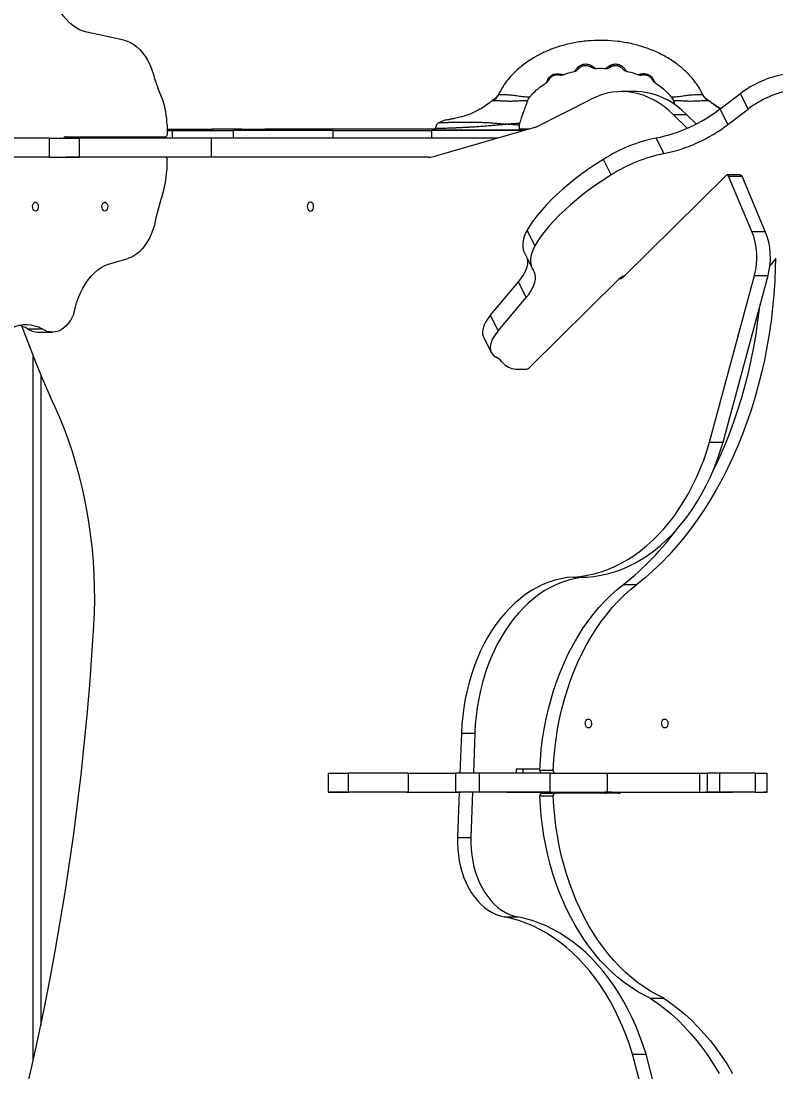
# Model space of a CAD drawing. Header units: millimetres. Extents: x -5718 to 5731, y -4937 to 4872.
# Drawn here: x 811 to 1405, y 1249 to 2077 of the extents above; entities that cross this region are included whole.
import ezdxf

# ---------------------------------------------------------------- set-up
doc = ezdxf.new("R2010")
doc.units = ezdxf.units.MM
doc.layers.add('DIKOM_ОБЪЕКТ', color=7, linetype='Continuous')
doc.layers.add('DIKOM_РАЗМЕР_ЗОНА', color=7, linetype='Continuous')
doc.styles.add('style1', font='arial.ttf', dxfattribs={"width": 0.8})
doc.dimstyles.new('1-50', dxfattribs={"dimtxt": 300, "dimasz": 200, "dimexe": 100, "dimexo": 0, "dimgap": 100, "dimtad": 0, "dimdec": 0, "dimtxsty": 'style1', "dimcen": 0, "dimclrd": 7, "dimclre": 7, "dimadec": 1, "dimazin": 2, "dimtfac": 1, "dimtdec": 0, "dimtmove": 1, "dimatfit": 3, "dimfxl": 0, "dimlwd": 25, "dimlwe": 18, "dimarcsym": 0})

# ---------------------------------------------------------------- blocks, each defined once
blk = doc.blocks.new('*D14')
at = {"layer": 'Defpoints', "color": 0, "transparency": 16777216}
for p in [(5730.74, 1374.65), (-4872.51, -1263.18), (-4872.51, -4740)]:
    blk.add_point(p, dxfattribs=at)
at = {"layer": 'DIKOM_РАЗМЕР_ЗОНА', "color": 7, "lineweight": 18, "transparency": 16777216}
for p, q in [((5730.74, 1374.65), (5730.74, -4840)), ((-4872.51, -1263.18), (-4872.51, -4840))]:
    blk.add_line(p, q, dxfattribs=at)
at = {"layer": 'DIKOM_РАЗМЕР_ЗОНА', "color": 7, "lineweight": 25, "transparency": 16777216}
for p, q in [((-4672.51, -4740), (259.57, -4740)), ((5530.74, -4740), (1339.35, -4740))]:
    blk.add_line(p, q, dxfattribs=at)
at = {"layer": 'DIKOM_РАЗМЕР_ЗОНА', "color": 7, "transparency": 16777216}
for points in [[(-4672.51, -4706.67), (-4672.51, -4773.33), (-4872.51, -4740)], [(5530.74, -4706.67), (5530.74, -4773.33), (5730.74, -4740)]]:
    blk.add_solid(points, dxfattribs=at)
at = {"layer": 'DIKOM_РАЗМЕР_ЗОНА', "color": 0, "transparency": 16777216, "insert": (799.46, -4740), "char_height": 300, "attachment_point": 5, "style": 'style1'}
blk.add_mtext('10600', dxfattribs=at)

msp = doc.modelspace()

# ---------------------------------------------------------------- linework, layer by layer
at = {"layer": 'DIKOM_ОБЪЕКТ', "color": 7, "linetype": 'Continuous', "lineweight": 15}
for p, q in [((891.79, 2061.79), (862.49, 2068.04)), ((1262.98, 2039.57), (1262.99, 2039.57)), ((1237.75, 2034.55), (1237.69, 2034.57)), ((922.19, 2015.23), (918.81, 2023.4)), ((1224.66, 2028.3), (1224.68, 2028.38)), ((1294.49, 2021.24), (1283.9, 2021.24)), ((1182.06, 2014.05), (1182.38, 2014.35)), ((1209.88, 2014.05), (1209.91, 2014.05)), ((1216.35, 1993.25), (1259.98, 2015.36)), ((1324.71, 2014.03), (1325.91, 2010.7)), ((1324.72, 2014.05), (1324.73, 2014.05)), ((1352.24, 2014.36), (1352.57, 2014.05)), ((1361.49, 2007.56), (1377.4, 2019.69)), ((1383.49, 2007.41), (1377.4, 2019.69)), ((1171.2, 2006.81), (1170.51, 2006.43)), ((1367.58, 1995.27), (1361.49, 2007.56)), ((1367.58, 1995.27), (1383.49, 2007.41)), ((1144.58, 1998.61), (1140.41, 1996.87)), ((1158.51, 2001.66), (1157.78, 2001.43)), ((1203.6, 1996.4), (1203.59, 1996.4)), ((1335.43, 1992.36), (1324.49, 2003.17)), ((1324.49, 2003.17), (1335.09, 2003.17)), ((1342.59, 1995.75), (1335.09, 2003.17)), ((925.76, 1994.74), (925.78, 1987.59)), ((925.77, 1991.58), (961.38, 1991.58)), ((925.77, 1990.58), (929.78, 1990.58)), ((929.78, 1990.58), (977.86, 1990.58)), ((929.78, 1990.58), (929.78, 1984.58)), ((961.38, 1991.58), (961.38, 1990.58)), ((984.63, 1991.58), (961.38, 1991.58)), ((1056.26, 1990.58), (977.86, 1990.58)), ((977.86, 1990.58), (977.86, 1984.58)), ((984.63, 1991.58), (984.63, 1990.58)), ((984.63, 1991.58), (1002.81, 1991.58)), ((1002.81, 1991.58), (1002.81, 1990.58)), ((1137.31, 1991.58), (1002.81, 1991.58)), ((1056.26, 1990.58), (1134.02, 1990.58)), ((1056.26, 1990.58), (1056.26, 1984.58)), ((1207.11, 1990.58), (1134.02, 1990.58)), ((1134.02, 1990.58), (1134.02, 1984.58)), ((1216.35, 1993.25), (1137.16, 1970.4)), ((1137.31, 1992.25), (1137.31, 1991.08)), ((1137.31, 1991.08), (1203.31, 1991.08)), ((1192.39, 1995.58), (1192.26, 1995.58)), ((1203.31, 1991.08), (1203.31, 1994.72)), ((1210.58, 1991.58), (1203.31, 1991.58)), ((832.99, 1984.58), (789.44, 1984.58)), ((832.99, 1984.58), (832.99, 1969.58)), ((832.99, 1984.58), (856.53, 1984.58)), ((846.23, 1985.58), (924.5, 1985.58)), ((856.53, 1984.58), (856.53, 1969.58)), ((960.66, 1984.58), (856.53, 1984.58)), ((859.38, 1985.58), (859.38, 1984.58)), ((885.31, 1985.58), (885.31, 1984.58)), ((960.66, 1984.58), (960.66, 1969.58)), ((1186.32, 1984.58), (960.66, 1984.58)), ((1317.19, 1972.35), (1311.1, 1984.64)), ((832.99, 1969.58), (789.44, 1969.58)), ((832.99, 1969.58), (856.53, 1969.58)), ((1131.49, 1969.59), (846.05, 1969.59)), ((960.66, 1969.58), (856.53, 1969.58)), ((1275.6, 1955.51), (1269.51, 1967.8)), ((1284.99, 1874.84), (1366.16, 1955.12)), ((1377.56, 1955.48), (1366.97, 1955.48)), ((1386.48, 1911.07), (1368.19, 1954.51)), ((1368.19, 1954.51), (1378.78, 1954.51)), ((1397.07, 1911.07), (1378.78, 1954.51)), ((1215.43, 1899.66), (1209.34, 1911.94)), ((1386.48, 1911.07), (1397.07, 1911.07)), ((879.6, 1885.22), (894.8, 1889.65)), ((1207.27, 1894.25), (1213.36, 1881.97)), ((1281.56, 1873.37), (1210.95, 1803.53)), ((1353.19, 1744.87), (1388.61, 1876.4)), ((1363.79, 1744.87), (1399.2, 1876.4)), ((1388.61, 1876.4), (1399.2, 1876.4)), ((1180.54, 1845), (1202.57, 1871.15)), ((1208.66, 1858.86), (1202.57, 1871.15)), ((1186.63, 1832.72), (1208.66, 1858.86)), ((1186.63, 1832.72), (1180.54, 1845)), ((815.79, 1834.36), (827.28, 1834.36)), ((823.98, 1831.61), (835.48, 1831.61)), ((1175.06, 1827.87), (1181.15, 1815.58)), ((820.31, 1257.19), (820.31, 1812.52)), ((1192.09, 1805.59), (1189.37, 1808.6)), ((826.31, 1797.76), (826.31, 1285)), ((1203.35, 1802.41), (1208.37, 1802.38)), ((1353.19, 1744.87), (1363.79, 1744.87)), ((1245.75, 1638.62), (1256.35, 1638.62)), ((1285.35, 1632.79), (1295.94, 1632.79)), ((1157.66, 1515.54), (1156.49, 1484.17)), ((1157.66, 1515.54), (1168.25, 1515.54)), ((1168.25, 1515.54), (1167.08, 1484.17)), ((1052.58, 1484.17), (1052.58, 1469.17)), ((1068.47, 1484.17), (1068.47, 1469.17)), ((1115.84, 1484.17), (1068.47, 1484.17)), ((1115.84, 1484.17), (1115.84, 1469.17)), ((1153.12, 1484.17), (1153.12, 1469.17)), ((1171.73, 1484.17), (1153.12, 1484.17)), ((1171.73, 1484.17), (1171.73, 1469.17)), ((1200.87, 1487.16), (1200.87, 1484.17)), ((1219.45, 1487.16), (1206.13, 1487.16)), ((1206.13, 1487.16), (1206.13, 1484.17)), ((1219.41, 1486.28), (1230.01, 1486.28)), ((1227.24, 1484.17), (1227.24, 1469.17)), ((1272.59, 1484.17), (1272.59, 1469.17)), ((1345.23, 1484.16), (1345.23, 1469.16)), ((1351.62, 1469.16), (1351.62, 1484.16)), ((1361.1, 1484.16), (1361.1, 1469.16)), ((1388.97, 1484.16), (1361.1, 1484.16)), ((1388.97, 1484.16), (1388.97, 1469.16)), ((1398.5, 1469.16), (1398.5, 1484.16)), ((1053.82, 1469.17), (1053.82, 1469.17)), ((1054.26, 1469.17), (1065.11, 1469.17)), ((1064.42, 1469.17), (1057.16, 1469.17)), ((1057.16, 1469.17), (1057.16, 1469.17)), ((1061.33, 1469.17), (1069.34, 1469.17)), ((1064.42, 1469.17), (1064.42, 1469.17)), ((1115.84, 1469.17), (1068.47, 1469.17)), ((1171.73, 1469.17), (1153.12, 1469.17)), ((1155.94, 1469.16), (1154.61, 1433.37)), ((1166.53, 1469.16), (1165.2, 1433.37)), ((1220.83, 1468.16), (1231.42, 1468.16)), ((1281.43, 1468.16), (1231.42, 1468.16)), ((1250.84, 1469.16), (1270.72, 1469.16)), ((1273.19, 1469.16), (1270.72, 1469.16)), ((1276.48, 1469.16), (1273.65, 1469.16)), ((1284.96, 1469.16), (1371.17, 1469.16)), ((1388.97, 1469.16), (1361.1, 1469.16)), ((1379.02, 1469.16), (1374.01, 1469.16)), ((1389.57, 1469.16), (1391.61, 1469.16)), ((1219.41, 1466.05), (1230.01, 1466.05)), ((1154.61, 1433.37), (1165.2, 1433.37)), ((1191.47, 1370.75), (1202.06, 1370.75)), ((1306.44, 1306.79), (1317.03, 1306.79)), ((1357.93, 1012.58), (1292.49, 1262.68)), ((1292.49, 1262.68), (1303.08, 1262.68)), ((1368.52, 1012.58), (1303.08, 1262.68))]:
    msp.add_line(p, q, dxfattribs=at)
at = {"layer": 'DIKOM_ОБЪЕКТ', "color": 7, "linetype": 'Continuous', "lineweight": 15, "flags": 128}
for points in [[(862.49, 2068.04), (859.65, 2068.82), (856.87, 2069.97), (854.15, 2071.46), (851.53, 2073.3), (849, 2075.45), (846.6, 2077.93), (844.33, 2080.69), (842.22, 2083.74), (840.27, 2087.04), (838.51, 2090.58)], [(891.79, 2061.79), (894.46, 2061.03), (897.08, 2059.89), (899.62, 2058.39), (902.06, 2056.54), (904.38, 2054.36), (906.57, 2051.86), (908.6, 2049.07), (910.47, 2046), (912.15, 2042.68), (913.63, 2039.14), (914.9, 2035.41)], [(1224.68, 2028.38), (1224.72, 2028.48), (1224.91, 2029.01), (1225.24, 2029.81), (1225.78, 2030.84), (1226.56, 2032), (1227.59, 2033.14), (1228.87, 2034.12), (1230.32, 2034.84), (1231.88, 2035.25), (1233.43, 2035.38), (1234.85, 2035.29), (1236.03, 2035.07), (1236.9, 2034.84), (1237.75, 2034.55), (1237.75, 2034.55)], [(1226.18, 2029.74), (1226.34, 2030), (1226.51, 2030.31)], [(1324.49, 2003.17), (1320.96, 2006.44), (1317.29, 2009.42), (1313.51, 2012.07), (1309.62, 2014.41), (1305.64, 2016.41), (1301.58, 2018.07), (1297.46, 2019.39), (1293.29, 2020.36), (1289.08, 2020.97), (1284.86, 2021.23), (1280.64, 2021.13), (1276.42, 2020.68), (1272.24, 2019.87), (1268.09, 2018.72), (1264, 2017.21), (1259.98, 2015.36)], [(1335.09, 2003.17), (1331.55, 2006.44), (1327.89, 2009.42), (1324.1, 2012.07), (1320.21, 2014.41), (1316.23, 2016.41), (1312.17, 2018.07), (1308.05, 2019.39), (1303.88, 2020.36), (1299.68, 2020.97), (1295.46, 2021.23), (1294.49, 2021.24)], [(1170.68, 2006.51), (1170.8, 2006.54), (1170.98, 2006.51)], [(925.78, 1987.59), (925.76, 1987.2), (925.69, 1986.83), (925.57, 1986.48), (925.41, 1986.17), (925.22, 1985.92), (924.99, 1985.74), (924.75, 1985.62), (924.5, 1985.58)], [(924.56, 1969.58), (924.8, 1969.55), (925.04, 1969.44), (925.26, 1969.26), (925.45, 1969.02), (925.61, 1968.73), (925.73, 1968.4), (925.81, 1968.04), (925.84, 1967.66)], [(1269.51, 1967.8), (1263.68, 1964.05), (1258.03, 1960.21), (1252.56, 1956.3), (1247.31, 1952.33), (1242.27, 1948.31), (1237.48, 1944.25), (1232.94, 1940.17), (1228.67, 1936.07), (1224.68, 1931.97), (1220.98, 1927.89), (1217.59, 1923.83), (1214.51, 1919.82), (1211.76, 1915.85), (1209.34, 1911.94)], [(1275.6, 1955.51), (1269.77, 1951.76), (1264.12, 1947.92), (1258.65, 1944.01), (1253.4, 1940.04), (1248.37, 1936.02), (1243.57, 1931.96), (1239.03, 1927.88), (1234.76, 1923.78), (1230.77, 1919.69), (1227.07, 1915.6), (1223.68, 1911.55), (1220.6, 1907.53), (1217.85, 1903.56), (1215.43, 1899.66)], [(1368.19, 1954.51), (1368.01, 1954.84), (1367.8, 1955.11), (1367.54, 1955.31), (1367.27, 1955.44), (1366.98, 1955.48), (1366.69, 1955.44), (1366.41, 1955.32), (1366.16, 1955.12)], [(822.13, 1927.08), (821.4, 1927.27), (820.75, 1927.82), (820.25, 1928.67), (819.95, 1929.72), (819.89, 1930.87), (820.07, 1931.99), (820.48, 1932.95), (821.06, 1933.66), (821.76, 1934.03), (822.5, 1934.03), (823.2, 1933.66), (823.79, 1932.95), (824.19, 1931.99), (824.37, 1930.87), (824.31, 1929.72), (824.02, 1928.67), (823.51, 1927.82), (822.86, 1927.27), (822.13, 1927.08)], [(876.77, 1927.08), (876.04, 1927.27), (875.39, 1927.82), (874.89, 1928.67), (874.59, 1929.72), (874.53, 1930.87), (874.71, 1931.99), (875.11, 1932.95), (875.7, 1933.66), (876.4, 1934.03), (877.14, 1934.03), (877.84, 1933.66), (878.42, 1932.95), (878.83, 1931.99), (879.01, 1930.87), (878.95, 1929.72), (878.65, 1928.67), (878.15, 1927.82), (877.5, 1927.27), (876.77, 1927.08)], [(1038.76, 1927.09), (1039.56, 1927.28), (1040.28, 1927.83), (1040.83, 1928.67), (1041.16, 1929.73), (1041.23, 1930.88), (1041.03, 1931.99), (1040.58, 1932.96), (1039.94, 1933.67), (1039.16, 1934.04), (1038.35, 1934.04), (1037.58, 1933.67), (1036.93, 1932.96), (1036.49, 1931.99), (1036.29, 1930.88), (1036.35, 1929.73), (1036.68, 1928.67), (1037.23, 1927.83), (1037.95, 1927.28), (1038.76, 1927.09)], [(915.77, 1915.96), (914.68, 1912.39), (913.38, 1908.97), (911.89, 1905.75), (910.22, 1902.75), (908.38, 1900), (906.4, 1897.51), (904.28, 1895.3), (902.04, 1893.4), (899.71, 1891.82), (897.29, 1890.56), (894.8, 1889.65)], [(1209.34, 1911.94), (1207.96, 1909.08), (1206.94, 1906.32), (1206.27, 1903.67), (1205.95, 1901.15), (1206, 1898.76), (1206.41, 1896.52), (1207.17, 1894.45), (1207.27, 1894.25)], [(1215.43, 1899.66), (1214.06, 1896.8), (1213.03, 1894.03), (1212.36, 1891.38), (1212.05, 1888.86), (1212.09, 1886.47), (1212.5, 1884.24), (1213.26, 1882.16), (1214.38, 1880.27)], [(1202.57, 1871.15), (1204.57, 1873.68), (1206.28, 1876.17), (1207.67, 1878.59), (1208.75, 1880.94), (1209.5, 1883.19), (1209.92, 1885.33), (1210.01, 1887.35), (1209.78, 1889.18)], [(1405.04, 1889.45), (1404.9, 1882.43), (1404.45, 1871.89), (1403.75, 1861.37), (1402.78, 1850.89), (1401.55, 1840.47), (1400.06, 1830.12), (1398.32, 1819.84), (1396.32, 1809.66), (1394.06, 1799.59), (1391.56, 1789.63), (1388.81, 1779.8), (1385.82, 1770.12), (1382.59, 1760.59), (1379.12, 1751.23), (1375.42, 1742.05), (1371.5, 1733.05), (1367.35, 1724.26), (1362.99, 1715.68), (1358.41, 1707.32), (1353.63, 1699.19), (1348.65, 1691.31), (1343.48, 1683.68), (1338.12, 1676.31), (1332.58, 1669.21), (1326.86, 1662.39), (1320.98, 1655.86), (1314.94, 1649.63), (1308.75, 1643.7), (1302.41, 1638.09), (1295.94, 1632.79)], [(852.35, 1846.13), (853.34, 1850.52), (854.55, 1854.77), (855.99, 1858.84), (857.63, 1862.73), (859.47, 1866.39), (861.49, 1869.81), (863.69, 1872.96), (866.04, 1875.82), (868.54, 1878.38), (871.16, 1880.61), (873.89, 1882.5), (876.71, 1884.04), (879.6, 1885.22)], [(1208.66, 1858.86), (1210.67, 1861.4), (1212.37, 1863.88), (1213.76, 1866.3), (1214.84, 1868.65), (1215.59, 1870.9), (1216.02, 1873.04), (1216.1, 1875.07), (1215.86, 1876.95), (1215.28, 1878.69), (1214.38, 1880.27)], [(1392.09, 1849.97), (1390.96, 1840.47), (1389.47, 1830.12), (1387.72, 1819.84), (1385.72, 1809.66), (1383.47, 1799.59), (1380.97, 1789.63), (1378.22, 1779.8), (1375.23, 1770.12), (1372, 1760.59), (1368.53, 1751.23), (1364.83, 1742.05), (1360.9, 1733.05), (1356.76, 1724.26), (1355.77, 1722.27)], [(852.35, 1846.13), (851.08, 1843.34), (849.62, 1840.79), (847.99, 1838.5), (846.21, 1836.5), (844.3, 1834.82), (842.28, 1833.48), (840.17, 1832.49), (838.01, 1831.87), (835.82, 1831.62), (833.63, 1831.75), (831.46, 1832.25), (829.33, 1833.12), (827.28, 1834.36)], [(1180.54, 1845), (1178.68, 1842.62), (1177.12, 1840.29), (1175.89, 1838.02), (1174.99, 1835.84), (1174.43, 1833.77), (1174.22, 1831.82), (1174.36, 1830), (1174.85, 1828.34), (1175.06, 1827.87)], [(793, 1826.95), (795.52, 1829.46), (798.15, 1831.67), (800.9, 1833.54), (803.72, 1835.07), (806.62, 1836.25), (809.57, 1837.07), (812.55, 1837.53), (815.54, 1837.62), (818.53, 1837.35), (821.49, 1836.71), (824.42, 1835.71), (827.28, 1834.36)], [(811.51, 1836.24), (812.01, 1834.81), (817.04, 1821.02), (822.34, 1807.42), (827.89, 1794.04), (833.7, 1780.87)], [(1186.63, 1832.72), (1184.77, 1830.33), (1183.21, 1828), (1181.98, 1825.74), (1181.08, 1823.56), (1180.53, 1821.48), (1180.32, 1819.53), (1180.45, 1817.71), (1180.94, 1816.05), (1181.77, 1814.55), (1182.93, 1813.23), (1184.42, 1812.1)], [(868.14, 1600.51), (868.58, 1610.51), (868.77, 1620.54), (868.7, 1630.57), (868.37, 1640.58), (867.78, 1650.58), (866.94, 1660.53), (865.84, 1670.44), (864.5, 1680.29), (862.9, 1690.06), (861.05, 1699.74), (858.95, 1709.32), (856.61, 1718.79), (854.03, 1728.13), (851.21, 1737.33), (848.16, 1746.39), (844.88, 1755.28), (841.37, 1764), (837.65, 1772.53), (833.7, 1780.87)], [(1245.75, 1638.62), (1251.28, 1639.13), (1256.79, 1639.98), (1262.26, 1641.19), (1267.69, 1642.76), (1273.06, 1644.66), (1278.37, 1646.92), (1283.6, 1649.51), (1288.74, 1652.43), (1293.77, 1655.69), (1298.7, 1659.26), (1303.51, 1663.14), (1308.19, 1667.34), (1312.73, 1671.82), (1317.12, 1676.6), (1321.35, 1681.65), (1325.41, 1686.97), (1329.3, 1692.55), (1333, 1698.37), (1336.52, 1704.42), (1339.83, 1710.69), (1342.94, 1717.17), (1345.84, 1723.84), (1348.51, 1730.69), (1350.97, 1737.7), (1353.19, 1744.87)], [(1256.35, 1638.62), (1261.87, 1639.13), (1267.38, 1639.98), (1272.85, 1641.19), (1278.28, 1642.76), (1283.66, 1644.66), (1288.96, 1646.92), (1294.19, 1649.51), (1299.33, 1652.43), (1304.37, 1655.69), (1309.3, 1659.26), (1314.11, 1663.14), (1318.78, 1667.34), (1323.32, 1671.82), (1327.71, 1676.6), (1331.94, 1681.65), (1336.01, 1686.97), (1339.89, 1692.55), (1343.6, 1698.37), (1347.11, 1704.42), (1350.42, 1710.69), (1353.53, 1717.17), (1356.43, 1723.84), (1359.11, 1730.69), (1361.56, 1737.7), (1363.79, 1744.87)], [(1245.75, 1638.62), (1240.91, 1638.16), (1236.09, 1637.33), (1231.31, 1636.15), (1226.58, 1634.61), (1221.91, 1632.73), (1217.32, 1630.49), (1212.82, 1627.92), (1208.42, 1625.02), (1204.14, 1621.79), (1199.98, 1618.25), (1195.96, 1614.41), (1192.09, 1610.27), (1188.38, 1605.85), (1184.84, 1601.16), (1181.48, 1596.21), (1178.31, 1591.02), (1175.34, 1585.59), (1172.57, 1579.96), (1170.02, 1574.13), (1167.69, 1568.11), (1165.59, 1561.93), (1163.72, 1555.6), (1162.09, 1549.14), (1160.7, 1542.57), (1159.56, 1535.91), (1158.67, 1529.17), (1158.04, 1522.37), (1157.66, 1515.54)], [(1256.35, 1638.62), (1251.5, 1638.16), (1246.68, 1637.33), (1241.9, 1636.15), (1237.17, 1634.61), (1232.5, 1632.73), (1227.91, 1630.49), (1223.41, 1627.92), (1219.01, 1625.02), (1214.73, 1621.79), (1210.57, 1618.25), (1206.55, 1614.41), (1202.68, 1610.27), (1198.97, 1605.85), (1195.43, 1601.16), (1192.07, 1596.21), (1188.9, 1591.02), (1185.93, 1585.59), (1183.17, 1579.96), (1180.61, 1574.13), (1178.28, 1568.11), (1176.18, 1561.93), (1174.31, 1555.6), (1172.68, 1549.14), (1171.29, 1542.57), (1170.16, 1535.91), (1169.27, 1529.17), (1168.63, 1522.37), (1168.25, 1515.54)], [(1219.41, 1486.28), (1219.88, 1494.49), (1220.62, 1502.67), (1221.62, 1510.79), (1222.89, 1518.83), (1224.42, 1526.79), (1226.2, 1534.63), (1228.25, 1542.35), (1230.54, 1549.93), (1233.08, 1557.35), (1235.86, 1564.6), (1238.88, 1571.65), (1242.12, 1578.51), (1245.59, 1585.14), (1249.27, 1591.54), (1253.15, 1597.69), (1257.23, 1603.58), (1261.5, 1609.2), (1265.95, 1614.53), (1270.57, 1619.57), (1275.35, 1624.29), (1280.28, 1628.7), (1285.35, 1632.79)], [(1230.01, 1486.28), (1230.47, 1494.49), (1231.21, 1502.67), (1232.21, 1510.79), (1233.48, 1518.83), (1235.01, 1526.79), (1236.8, 1534.63), (1238.84, 1542.35), (1241.14, 1549.93), (1243.68, 1557.35), (1246.46, 1564.6), (1249.47, 1571.65), (1252.72, 1578.51), (1256.18, 1585.14), (1259.86, 1591.54), (1263.74, 1597.69), (1267.83, 1603.58), (1272.1, 1609.2), (1276.55, 1614.53), (1281.16, 1619.57), (1285.94, 1624.29), (1290.87, 1628.7), (1295.94, 1632.79)], [(794.42, 1153.64), (797.1, 1163.39), (803.01, 1185.56), (808.68, 1207.84), (814.12, 1230.25), (819.32, 1252.76), (824.28, 1275.38), (829.01, 1298.11), (833.49, 1320.93), (837.72, 1343.85), (841.72, 1366.85), (845.47, 1389.93), (848.98, 1413.09), (852.24, 1436.32), (855.26, 1459.62), (858.02, 1482.98), (860.55, 1506.39), (862.82, 1529.86), (864.84, 1553.37), (866.62, 1576.92), (868.14, 1600.51)], [(1257.71, 1519.66), (1256.91, 1519.85), (1256.19, 1520.4), (1255.64, 1521.25), (1255.31, 1522.3), (1255.24, 1523.45), (1255.45, 1524.57), (1255.89, 1525.53), (1256.53, 1526.24), (1257.31, 1526.61), (1258.12, 1526.61), (1258.89, 1526.24), (1259.54, 1525.53), (1259.98, 1524.57), (1260.18, 1523.45), (1260.12, 1522.3), (1259.79, 1521.25), (1259.24, 1520.4), (1258.52, 1519.85), (1257.71, 1519.66)], [(1317.89, 1519.66), (1317.09, 1519.85), (1316.37, 1520.4), (1315.82, 1521.25), (1315.49, 1522.3), (1315.42, 1523.45), (1315.62, 1524.57), (1316.07, 1525.53), (1316.71, 1526.24), (1317.49, 1526.61), (1318.3, 1526.61), (1319.07, 1526.24), (1319.72, 1525.53), (1320.16, 1524.57), (1320.36, 1523.45), (1320.3, 1522.3), (1319.97, 1521.25), (1319.42, 1520.4), (1318.7, 1519.85), (1317.89, 1519.66)], [(1052.58, 1484.17), (1052.72, 1484.17), (1053.21, 1484.17), (1054.04, 1484.17), (1055.22, 1484.17), (1056.72, 1484.17), (1058.53, 1484.17), (1060.63, 1484.17), (1063, 1484.17), (1065.63, 1484.17), (1068.47, 1484.17)], [(1115.84, 1484.17), (1118.93, 1484.17), (1122.19, 1484.17), (1125.58, 1484.17), (1129.06, 1484.17), (1132.61, 1484.17), (1136.18, 1484.17), (1139.74, 1484.17), (1143.25, 1484.17), (1146.67, 1484.17), (1149.97, 1484.17), (1153.12, 1484.17)], [(1227.24, 1484.17), (1223.25, 1484.17), (1219.11, 1484.17), (1214.85, 1484.17), (1210.49, 1484.17), (1206.06, 1484.17), (1201.6, 1484.17), (1197.12, 1484.17), (1192.67, 1484.17), (1188.27, 1484.17), (1183.94, 1484.17), (1179.73, 1484.17), (1175.65, 1484.17), (1171.73, 1484.17)], [(1206.13, 1487.16), (1204.45, 1487.16), (1203.06, 1487.16), (1202, 1487.16), (1201.28, 1487.16), (1200.92, 1487.16), (1200.87, 1487.16)], [(1227.24, 1484.17), (1231.42, 1484.17), (1235.77, 1484.17), (1240.25, 1484.17), (1244.84, 1484.17), (1249.49, 1484.17), (1254.18, 1484.17), (1258.87, 1484.17), (1263.52, 1484.17), (1268.11, 1484.17), (1272.59, 1484.17)], [(1272.59, 1484.17), (1279.25, 1484.17), (1285.76, 1484.17), (1292.1, 1484.16), (1298.24, 1484.16), (1304.17, 1484.16), (1309.87, 1484.16), (1315.32, 1484.16), (1320.51, 1484.16), (1325.42, 1484.16), (1330.03, 1484.16), (1334.32, 1484.16), (1338.3, 1484.16), (1341.94, 1484.16), (1345.23, 1484.16)], [(1345.23, 1484.16), (1347.24, 1484.16), (1348.88, 1484.16), (1350.15, 1484.16), (1351.02, 1484.16), (1351.51, 1484.16), (1351.62, 1484.16)], [(1361.1, 1484.16), (1358.53, 1484.16), (1356.28, 1484.16), (1354.34, 1484.16), (1352.74, 1484.16), (1351.62, 1484.16)], [(1388.97, 1484.16), (1391.37, 1484.16), (1393.44, 1484.16), (1395.18, 1484.16), (1396.56, 1484.16), (1397.58, 1484.16), (1398.23, 1484.16), (1398.5, 1484.16), (1398.5, 1484.16)], [(1054.26, 1469.17), (1053.36, 1469.17), (1052.79, 1469.17), (1052.58, 1469.17), (1052.72, 1469.17), (1053.21, 1469.17), (1054.04, 1469.17), (1055.22, 1469.17), (1056.72, 1469.17), (1058.53, 1469.17), (1060.63, 1469.17), (1063, 1469.17), (1065.63, 1469.17), (1068.47, 1469.17)], [(1061.33, 1469.17), (1059.26, 1469.17), (1057.52, 1469.17), (1056.1, 1469.17), (1055.01, 1469.17), (1054.27, 1469.17), (1053.88, 1469.17), (1053.84, 1469.17), (1054.15, 1469.17), (1054.81, 1469.17), (1055.82, 1469.17), (1057.16, 1469.17)], [(1065.11, 1469.17), (1066.33, 1469.17), (1067.18, 1469.17), (1067.66, 1469.17), (1067.76, 1469.17), (1067.48, 1469.17), (1066.83, 1469.17), (1065.81, 1469.17), (1064.42, 1469.17)], [(1114.3, 1469.16), (1109.28, 1469.16), (1104.36, 1469.16), (1099.58, 1469.16), (1094.95, 1469.16), (1090.52, 1469.16), (1086.3, 1469.16), (1082.33, 1469.16), (1078.63, 1469.16), (1075.21, 1469.17), (1072.11, 1469.17), (1069.34, 1469.17)], [(1114.3, 1469.16), (1118.85, 1469.16), (1123.31, 1469.16), (1127.65, 1469.16), (1131.85, 1469.16), (1135.87, 1469.16), (1139.7, 1469.16), (1143.3, 1469.16), (1146.67, 1469.16), (1149.77, 1469.16), (1152.58, 1469.16), (1155.1, 1469.16), (1157.29, 1469.16)], [(1115.84, 1469.17), (1118.93, 1469.17), (1122.19, 1469.17), (1125.57, 1469.17), (1129.06, 1469.17), (1132.61, 1469.17), (1136.18, 1469.17), (1139.74, 1469.17), (1143.25, 1469.17), (1146.67, 1469.17), (1149.97, 1469.17), (1153.12, 1469.17)], [(1193.22, 1469.16), (1189.85, 1469.16), (1186.44, 1469.16), (1183.03, 1469.16), (1179.65, 1469.16), (1176.36, 1469.16), (1173.19, 1469.16), (1170.17, 1469.16), (1167.36, 1469.16), (1164.77, 1469.16), (1162.44, 1469.16), (1160.4, 1469.16), (1158.68, 1469.16), (1157.29, 1469.16)], [(1227.24, 1469.17), (1223.25, 1469.17), (1219.11, 1469.17), (1214.85, 1469.17), (1210.49, 1469.17), (1206.06, 1469.17), (1201.6, 1469.17), (1197.12, 1469.17), (1192.67, 1469.17), (1188.26, 1469.17), (1183.94, 1469.17), (1179.73, 1469.17), (1175.65, 1469.17), (1171.73, 1469.17)], [(1193.22, 1469.16), (1197.41, 1469.16), (1201.74, 1469.16), (1206.2, 1469.16), (1210.75, 1469.16), (1215.37, 1469.16), (1220.01, 1469.16), (1224.65, 1469.16), (1229.27, 1469.16), (1233.82, 1469.16), (1238.29, 1469.16), (1242.63, 1469.16), (1246.82, 1469.16), (1250.84, 1469.16)], [(1217.11, 1469.16), (1216.44, 1469.16), (1216.11, 1469.16), (1216.15, 1469.16), (1216.57, 1469.16), (1217.31, 1469.16), (1218.3, 1469.16), (1219.43, 1469.16), (1220.57, 1469.16), (1221.61, 1469.16), (1222.42, 1469.16), (1222.93, 1469.16), (1223.07, 1469.16), (1222.84, 1469.16), (1222.25, 1469.16), (1221.37, 1469.16), (1220.3, 1469.16), (1219.15, 1469.16), (1218.04, 1469.16), (1217.11, 1469.16)], [(1227.24, 1469.17), (1231.42, 1469.17), (1235.77, 1469.17), (1240.25, 1469.17), (1244.84, 1469.17), (1249.49, 1469.17), (1254.18, 1469.17), (1258.87, 1469.17), (1263.52, 1469.17), (1268.11, 1469.17), (1272.59, 1469.17)], [(1271.9, 1469.16), (1272.02, 1469.16), (1272.36, 1469.16), (1272.91, 1469.16), (1273.65, 1469.16)], [(1272.59, 1469.17), (1279.25, 1469.17), (1285.76, 1469.17), (1292.1, 1469.16), (1298.24, 1469.16), (1304.17, 1469.16), (1309.87, 1469.16), (1315.32, 1469.16), (1320.51, 1469.16), (1325.42, 1469.16), (1330.02, 1469.16), (1334.32, 1469.16), (1338.3, 1469.16), (1341.94, 1469.16), (1345.23, 1469.16)], [(1276.48, 1469.16), (1277.39, 1469.16), (1278.42, 1469.16), (1279.55, 1469.16), (1280.72, 1469.16), (1281.89, 1469.16), (1283.02, 1469.16), (1284.05, 1469.16), (1284.96, 1469.16)], [(1345.23, 1469.16), (1347.24, 1469.16), (1348.88, 1469.16), (1350.15, 1469.16), (1351.02, 1469.16), (1351.51, 1469.16), (1351.6, 1469.16), (1351.3, 1469.16), (1350.61, 1469.16)], [(1361.1, 1469.16), (1358.53, 1469.16), (1356.28, 1469.16), (1354.34, 1469.16), (1352.74, 1469.16), (1351.48, 1469.16), (1350.58, 1469.16), (1350.04, 1469.16), (1349.87, 1469.16), (1350.06, 1469.16), (1350.61, 1469.16)], [(1374.01, 1469.16), (1373.71, 1469.16), (1373.36, 1469.16), (1372.98, 1469.16), (1372.59, 1469.16), (1372.2, 1469.16), (1371.82, 1469.16), (1371.48, 1469.16), (1371.17, 1469.16)], [(1389.57, 1469.16), (1388.77, 1469.16), (1387.81, 1469.16), (1386.7, 1469.16), (1385.44, 1469.16), (1384.04, 1469.16), (1382.49, 1469.16), (1380.82, 1469.16), (1379.02, 1469.16)], [(1388.97, 1469.16), (1391.37, 1469.16), (1393.44, 1469.16), (1395.18, 1469.16), (1396.56, 1469.16), (1397.58, 1469.16), (1398.23, 1469.16), (1398.5, 1469.16), (1398.38, 1469.16), (1397.89, 1469.16), (1397.02, 1469.16), (1395.79, 1469.16)], [(1391.61, 1469.16), (1391.98, 1469.16), (1392.39, 1469.16), (1392.85, 1469.16), (1393.35, 1469.16), (1393.89, 1469.16), (1394.48, 1469.16), (1395.11, 1469.16), (1395.79, 1469.16)], [(1306.44, 1306.79), (1301.14, 1309.4), (1295.94, 1312.33), (1290.83, 1315.59), (1285.83, 1319.17), (1280.94, 1323.05), (1276.19, 1327.24), (1271.57, 1331.73), (1267.09, 1336.5), (1262.77, 1341.54), (1258.62, 1346.86), (1254.63, 1352.43), (1250.83, 1358.24), (1247.21, 1364.29), (1243.78, 1370.55), (1240.56, 1377.03), (1237.54, 1383.7), (1234.74, 1390.56), (1232.15, 1397.58), (1229.79, 1404.76), (1227.66, 1412.09), (1225.76, 1419.54), (1224.09, 1427.1), (1222.67, 1434.75), (1221.48, 1442.49), (1220.55, 1450.3), (1219.86, 1458.16), (1219.41, 1466.05)], [(1317.03, 1306.79), (1311.74, 1309.4), (1306.53, 1312.33), (1301.42, 1315.59), (1296.42, 1319.17), (1291.54, 1323.05), (1286.78, 1327.24), (1282.16, 1331.73), (1277.69, 1336.5), (1273.37, 1341.54), (1269.21, 1346.86), (1265.23, 1352.43), (1261.42, 1358.24), (1257.8, 1364.29), (1254.38, 1370.55), (1251.15, 1377.03), (1248.14, 1383.7), (1245.33, 1390.56), (1242.75, 1397.58), (1240.38, 1404.76), (1238.25, 1412.09), (1236.35, 1419.54), (1234.68, 1427.1), (1233.26, 1434.75), (1232.08, 1442.49), (1231.14, 1450.3), (1230.45, 1458.16), (1230.01, 1466.05)], [(1154.61, 1433.37), (1154.56, 1428.66), (1154.78, 1423.96), (1155.26, 1419.3), (1156, 1414.7), (1156.98, 1410.21), (1158.22, 1405.83), (1159.69, 1401.61), (1161.4, 1397.56), (1163.32, 1393.71), (1165.45, 1390.09), (1167.78, 1386.72), (1170.29, 1383.61), (1172.96, 1380.79), (1175.78, 1378.28), (1178.73, 1376.08), (1181.79, 1374.22), (1184.95, 1372.71), (1188.18, 1371.54), (1191.47, 1370.75)], [(1165.2, 1433.37), (1165.16, 1428.66), (1165.38, 1423.96), (1165.85, 1419.3), (1166.59, 1414.7), (1167.58, 1410.21), (1168.81, 1405.83), (1170.29, 1401.61), (1171.99, 1397.56), (1173.92, 1393.71), (1176.05, 1390.09), (1178.37, 1386.72), (1180.88, 1383.61), (1183.55, 1380.79), (1186.37, 1378.28), (1189.32, 1376.08), (1192.39, 1374.22), (1195.54, 1372.71), (1198.77, 1371.54), (1202.06, 1370.75)], [(1292.49, 1262.68), (1290.1, 1270.08), (1287.47, 1277.33), (1284.62, 1284.4), (1281.54, 1291.28), (1278.25, 1297.96), (1274.75, 1304.43), (1271.05, 1310.66), (1267.15, 1316.66), (1263.06, 1322.4), (1258.8, 1327.88), (1254.37, 1333.08), (1249.78, 1337.99), (1245.03, 1342.61), (1240.14, 1346.92), (1235.12, 1350.92), (1229.98, 1354.59), (1224.73, 1357.94), (1219.37, 1360.95), (1213.93, 1363.61), (1208.4, 1365.93), (1202.81, 1367.89), (1197.16, 1369.5), (1191.47, 1370.75)], [(1303.08, 1262.68), (1300.69, 1270.08), (1298.07, 1277.33), (1295.21, 1284.4), (1292.14, 1291.28), (1288.84, 1297.96), (1285.34, 1304.43), (1281.64, 1310.66), (1277.74, 1316.66), (1273.66, 1322.4), (1269.4, 1327.88), (1264.96, 1333.08), (1260.37, 1337.99), (1255.62, 1342.61), (1250.74, 1346.92), (1245.72, 1350.92), (1240.57, 1354.59), (1235.32, 1357.94), (1229.97, 1360.95), (1224.52, 1363.61), (1219, 1365.93), (1213.4, 1367.89), (1207.75, 1369.5), (1202.06, 1370.75)], [(1306.44, 1306.79), (1312.09, 1302.9), (1317.62, 1298.68), (1323.03, 1294.14), (1328.29, 1289.29), (1333.42, 1284.14), (1338.38, 1278.7), (1343.19, 1272.98), (1347.83, 1266.98), (1352.28, 1260.71), (1356.55, 1254.2), (1360.63, 1247.44)], [(1317.03, 1306.79), (1322.68, 1302.9), (1328.21, 1298.68), (1333.62, 1294.14), (1338.89, 1289.29), (1344.01, 1284.14), (1348.98, 1278.7), (1353.78, 1272.98), (1358.42, 1266.98), (1362.88, 1260.71), (1367.15, 1254.2), (1371.22, 1247.44)]]:
    msp.add_lwpolyline(points, dxfattribs=at)
at = {"layer": 'DIKOM_ОБЪЕКТ', "color": 7, "linetype": 'Continuous', "lineweight": 15}
for centre, radius, start, end in [((1247.07, 2042.4), 4.24, 276.7093, 316.23131), ((1274.67, 2044.03), 3.17, 249.051, 293.39079), ((991.99, 2053.88), 79.28, 193.47796, 202.61643), ((1236.04, 2039.21), 4.97, 257.14683, 290.17513), ((1300.31, 2038.08), 3.58, 238.41509, 275.12504), ((1425.14, 1957.02), 78.79, 100.08605, 127.30163), ((1431.23, 1944.74), 78.79, 100.08627, 127.30147), ((862.95, 1994.37), 62.8, 0.33566, 19.40289), ((1178.12, 2023.19), 9.95, 293.25941, 334.49992), ((1356.5, 2023.19), 9.95, 205.49985, 246.74082), ((1285.6, 2107.57), 125.55, 281.72027, 307.19249), ((1137.81, 1991.08), 0.5, 180, 270), ((1202.81, 1991.08), 0.5, 270, 0), ((1291.69, 2095.28), 125.55, 281.72032, 307.19242), ((846.33, 1982.59), 2.99, 91.95227, 138.30686), ((1336.07, 1863.17), 124, 101.61837, 122.46753), ((1342.16, 1850.89), 124, 101.61833, 122.46756), ((837.75, 1965.14), 88.13, 342.75115, 1.63683), ((1131.47, 1990), 20.41, 270.06415, 286.18998), ((1377.46, 1954.1), 1.38, 16.88641, 85.5671), ((1073.75, 1886.2), 160.75, 160.82195, 169.32969), ((1336.01, 1890.57), 54.48, 344.92719, 22.10792), ((1346.6, 1890.57), 54.48, 344.92719, 22.10792), ((1382.72, 1901.63), 25.41, 314.75162, 333.46482), ((1290.65, 1863.62), 13.33, 108.47282, 132.992), ((1282.53, 1877.12), 3.35, 261.48524, 317.24163), ((802.66, 1810.34), 27.38, 61.33138, 76.48816), ((824.18, 1845.81), 14.2, 233.77599, 269.20461), ((1179, 1799.16), 14.03, 42.33389, 67.27522), ((1202.33, 1820.3), 17.92, 235.16647, 273.26719), ((1208.06, 1806.54), 4.17, 274.17037, 313.75522), ((1137.95, 1817.84), 236.58, 308.53825, 323.41872), ((1221.24, 1485.95), 1.85, 169.98369, 254.78543), ((1231.83, 1485.95), 1.85, 169.97601, 254.84698), ((1221.21, 1466.38), 1.82, 102.0025, 190.44053), ((1231.8, 1466.38), 1.82, 102.00207, 190.44095), ((1270.76, 1471.6), 3.44, 271.30806, 314.82608), ((1281.35, 1471.6), 3.44, 271.3075, 314.8235)]:
    msp.add_arc(centre, radius, start, end, dxfattribs=at)
for points, knots in [([(1347.82, 2018.84), (1347.04, 2020.39), (1345.38, 2023.65), (1342.29, 2028.2), (1338.86, 2032.47), (1335.34, 2036.19), (1331.92, 2039.35), (1328.3, 2042.32), (1324.43, 2045.11), (1320.15, 2047.82), (1315.74, 2050.27), (1309.58, 2053.26), (1301.48, 2056.39), (1291.33, 2059.16), (1280.89, 2060.93), (1270.29, 2061.71), (1259.66, 2061.49), (1249.14, 2060.28), (1239, 2058.11), (1231.27, 2055.66), (1225.81, 2053.49), (1222.33, 2051.95), (1218.71, 2050.17), (1214.66, 2047.94), (1210.34, 2045.22), (1205.91, 2042.01), (1201.57, 2038.38), (1197.26, 2034.16), (1193.18, 2029.34), (1189.58, 2024.24), (1187.7, 2020.57), (1186.81, 2018.84)], [0, 0, 0, 0, 0.027025, 0.057205, 0.085928, 0.112733, 0.137185, 0.158854, 0.185892, 0.211794, 0.238124, 0.264797, 0.318859, 0.373825, 0.429211, 0.484394, 0.539932, 0.595368, 0.649802, 0.701994, 0.722121, 0.741784, 0.761423, 0.785313, 0.814066, 0.841253, 0.870906, 0.902519, 0.935589, 0.969627, 1, 1, 1, 1]), ([(1246.97, 2037.26), (1247.1, 2037.29), (1247.29, 2037.34), (1247.56, 2037.43), (1247.76, 2037.51), (1247.97, 2037.6), (1248.25, 2037.74), (1248.73, 2038.04), (1249.28, 2038.54), (1249.84, 2039.14), (1250.14, 2039.46)], [0, 0, 0, 0, 0.066506, 0.097551, 0.127842, 0.160337, 0.199434, 0.308848, 0.629803, 1, 1, 1, 1]), ([(1247.04, 2037.37), (1247.02, 2037.33), (1246.96, 2037.24), (1247.15, 2037.56), (1247.43, 2037.98), (1247.57, 2038.18)], [0, 0, 0, 0, 0.223937, 0.610013, 1, 1, 1, 1]), ([(1247.57, 2038.18), (1247.76, 2038.45), (1248.13, 2038.97), (1249.05, 2040.03), (1250.27, 2041.15), (1251.81, 2042.15), (1253.58, 2042.84), (1255.5, 2043.07), (1257.38, 2042.82), (1259.09, 2042.22), (1260.54, 2041.46), (1261.64, 2040.71), (1262.41, 2040.1), (1262.98, 2039.58), (1262.98, 2039.58), (1262.98, 2039.57)], [0, 0, 0, 0, 0.081003, 0.159991, 0.234905, 0.304421, 0.368755, 0.431016, 0.495823, 0.566306, 0.642164, 0.722119, 0.80363, 0.884997, 1, 1, 1, 1]), ([(1249.88, 2039.21), (1250.09, 2039.46), (1250.47, 2039.88), (1251.68, 2040.78), (1252.91, 2041.4), (1253.69, 2041.56), (1253.91, 2041.61)], [0, 0, 0, 0, 0.382827, 0.679743, 0.907877, 1, 1, 1, 1]), ([(1250.14, 2039.46), (1250.25, 2039.58), (1250.43, 2039.78), (1250.81, 2040.08), (1250.96, 2040.21)], [0, 0, 0, 0, 0.590363, 1, 1, 1, 1]), ([(1253.91, 2041.61), (1254.13, 2041.66), (1254.73, 2041.82), (1255.71, 2041.84), (1257.03, 2041.73), (1258.48, 2041.31), (1259.72, 2040.66), (1260.52, 2040.15), (1261.45, 2039.6), (1262.56, 2039.52), (1263.08, 2039.48)], [0, 0, 0, 0, 0.045685, 0.123224, 0.190124, 0.3276, 0.495848, 0.68598, 0.854105, 1, 1, 1, 1]), ([(1262.99, 2039.41), (1263.71, 2039.47), (1266.56, 2039.69), (1269.42, 2039.54), (1271.56, 2039.42)], [0, 0, 0, 0, 0.251045, 1, 1, 1, 1]), ([(1271.55, 2039.48), (1272.11, 2039.51), (1273.23, 2039.55), (1274.2, 2040.12), (1274.69, 2040.41)], [0, 0, 0, 0, 0.500224, 1, 1, 1, 1]), ([(1271.56, 2039.49), (1271.57, 2039.51), (1271.6, 2039.53), (1271.94, 2039.84), (1272.51, 2040.35), (1273.19, 2040.83), (1273.53, 2041.07)], [0, 0, 0, 0, 0.227293, 0.485559, 0.74306, 1, 1, 1, 1]), ([(1273.53, 2041.07), (1273.93, 2041.33), (1274.71, 2041.82), (1276.31, 2042.53), (1278.11, 2042.99), (1280.03, 2043.02), (1281.9, 2042.57), (1283.57, 2041.72), (1284.96, 2040.63), (1286.04, 2039.52), (1286.81, 2038.56), (1287.31, 2037.83), (1287.57, 2037.4), (1287.68, 2037.22), (1287.65, 2037.27), (1287.65, 2037.27)], [0, 0, 0, 0, 0.087811, 0.169816, 0.245397, 0.316106, 0.386228, 0.460028, 0.540611, 0.627169, 0.71709, 0.80791, 0.899124, 0.989912, 1, 1, 1, 1]), ([(1274.73, 2040.44), (1274.72, 2040.43), (1274.67, 2040.4), (1274.8, 2040.49), (1275.05, 2040.66), (1275.57, 2040.94), (1275.92, 2041.13)], [0, 0, 0, 0, 0.14589, 0.364477, 0.573445, 1, 1, 1, 1]), ([(1275.92, 2041.13), (1276.19, 2041.24), (1276.57, 2041.4), (1277.3, 2041.61), (1277.9, 2041.73), (1278.59, 2041.8), (1279.35, 2041.81), (1280.14, 2041.74), (1280.9, 2041.59), (1281.63, 2041.36), (1282.27, 2041.09), (1282.82, 2040.79), (1283.42, 2040.42), (1283.98, 2039.97), (1284.54, 2039.43), (1284.85, 2039.05), (1284.86, 2039.04), (1284.86, 2039.04)], [0, 0, 0, 0, 0.092953, 0.135386, 0.17625, 0.220484, 0.264721, 0.308982, 0.353229, 0.397416, 0.441736, 0.485051, 0.530407, 0.613238, 0.707182, 0.883609, 1, 1, 1, 1]), ([(1284.9, 2039), (1285.29, 2038.59), (1286.06, 2037.78), (1287.12, 2037.43), (1287.66, 2037.26)], [0, 0, 0, 0, 0.499789, 1, 1, 1, 1]), ([(1224.64, 2028.26), (1224.95, 2028.45), (1225.54, 2028.81), (1226.02, 2029.51), (1226.25, 2029.84)], [0, 0, 0, 0, 0.513707, 1, 1, 1, 1]), ([(1226.51, 2030.31), (1226.5, 2030.3), (1226.49, 2030.27), (1226.58, 2030.46), (1226.76, 2030.81), (1227.06, 2031.28), (1227.49, 2031.86), (1228.14, 2032.57), (1228.98, 2033.24), (1229.78, 2033.71), (1230.42, 2034.01), (1231.07, 2034.24), (1231.91, 2034.45), (1232.64, 2034.54), (1233.22, 2034.56), (1233.7, 2034.55), (1234.19, 2034.5), (1234.72, 2034.42), (1234.85, 2034.39), (1234.93, 2034.37)], [0, 0, 0, 0, 0.083441, 0.168191, 0.249602, 0.315349, 0.374081, 0.436577, 0.498941, 0.530341, 0.561633, 0.592768, 0.624399, 0.686961, 0.717299, 0.74957, 0.809156, 0.875065, 1, 1, 1, 1]), ([(1237.75, 2034.41), (1238.89, 2034.85), (1241.92, 2036.04), (1245.1, 2036.76), (1247.08, 2037.21)], [0, 0, 0, 0, 0.377001, 1, 1, 1, 1]), ([(1287.63, 2037.2), (1288.18, 2037.09), (1291.25, 2036.48), (1294.34, 2035.49), (1296.84, 2034.53), (1296.92, 2034.5)], [0, 0, 0, 0, 0.171696, 0.972311, 1, 1, 1, 1]), ([(1296.84, 2034.53), (1297.3, 2034.4), (1298.22, 2034.14), (1299.21, 2034.29), (1299.7, 2034.37)], [0, 0, 0, 0, 0.505622, 1, 1, 1, 1]), ([(1296.95, 2034.57), (1296.95, 2034.58), (1296.95, 2034.58), (1297.56, 2034.8), (1298.14, 2034.96), (1298.43, 2035.03)], [0, 0, 0, 0, 0.413328, 0.707656, 1, 1, 1, 1]), ([(1298.43, 2035.03), (1298.79, 2035.11), (1299.47, 2035.27), (1300.87, 2035.41), (1302.43, 2035.35), (1304.05, 2034.99), (1305.59, 2034.29), (1306.93, 2033.3), (1308, 2032.14), (1308.8, 2030.96), (1309.36, 2029.91), (1309.71, 2029.06), (1309.9, 2028.52), (1310.01, 2028.18), (1309.98, 2028.27), (1309.97, 2028.31)], [0, 0, 0, 0, 0.085702, 0.166303, 0.241139, 0.310757, 0.377834, 0.446213, 0.519672, 0.598946, 0.68297, 0.770175, 0.858677, 0.947238, 1, 1, 1, 1]), ([(1299.75, 2034.38), (1299.72, 2034.37), (1299.6, 2034.34), (1299.79, 2034.4), (1300.35, 2034.48), (1300.63, 2034.52)], [0, 0, 0, 0, 0.157071, 0.579109, 1, 1, 1, 1]), ([(1300.63, 2034.52), (1300.84, 2034.54), (1301.15, 2034.56), (1301.71, 2034.55), (1302.33, 2034.5), (1303.11, 2034.37), (1303.96, 2034.1), (1304.61, 2033.83), (1305.23, 2033.49), (1305.8, 2033.11), (1306.29, 2032.72), (1306.81, 2032.23), (1307.2, 2031.78), (1307.48, 2031.4), (1307.82, 2030.9), (1308.05, 2030.45), (1308.08, 2030.38), (1308.1, 2030.36)], [0, 0, 0, 0, 0.093699, 0.13631, 0.176782, 0.264938, 0.309424, 0.353572, 0.397774, 0.44238, 0.486774, 0.531281, 0.614372, 0.659727, 0.708223, 0.885116, 1, 1, 1, 1]), ([(1308.12, 2030.31), (1308.36, 2029.89), (1308.85, 2029.03), (1309.62, 2028.48), (1310, 2028.19)], [0, 0, 0, 0, 0.494204, 1, 1, 1, 1]), ([(1211.69, 2016.98), (1212.14, 2017.56), (1213.69, 2019.58), (1216.68, 2022.36), (1220.56, 2025.49), (1223.18, 2027.38), (1224.67, 2028.22), (1224.7, 2028.23)], [0, 0, 0, 0, 0.127971, 0.441324, 0.704097, 0.993757, 1, 1, 1, 1]), ([(1309.91, 2028.22), (1310.29, 2027.99), (1312.35, 2026.77), (1316.01, 2024.02), (1320.07, 2020.53), (1322.17, 2017.89), (1322.91, 2016.96)], [0, 0, 0, 0, 0.075501, 0.415955, 0.792643, 1, 1, 1, 1]), ([(1182.06, 2014.14), (1182.01, 2014.1), (1181.91, 2014.02), (1181.32, 2013.58), (1180.4, 2012.88), (1179.11, 2011.92), (1177.49, 2010.75), (1175.54, 2009.41), (1173.29, 2007.96), (1171.56, 2007), (1170.68, 2006.51)], [0, 0, 0, 0, 0.108056, 0.220727, 0.339299, 0.462507, 0.590749, 0.723142, 0.859817, 1, 1, 1, 1]), ([(1182.06, 2014.05), (1181.85, 2013.89), (1181.43, 2013.56), (1180.16, 2012.58), (1178.06, 2011), (1174.88, 2008.75), (1172.27, 2007.25), (1170.98, 2006.51)], [0, 0, 0, 0, 0.127095, 0.253699, 0.505426, 0.754468, 1, 1, 1, 1]), ([(1182.38, 2014.35), (1182.35, 2014.33), (1182.24, 2014.28), (1182.13, 2014.2), (1182.05, 2014.14)], [0, 0, 0, 0, 0.233772, 1, 1, 1, 1]), ([(1209.91, 2014.05), (1209.87, 2014.05), (1209.8, 2014.05), (1209.55, 2014.05), (1209.25, 2014.05), (1208.75, 2014.05), (1207.89, 2014.03), (1206.43, 2013.97), (1204.63, 2013.87), (1202.81, 2013.76), (1201.21, 2013.66), (1199.93, 2013.6), (1198.61, 2013.55), (1197.24, 2013.52), (1195.86, 2013.52), (1194.43, 2013.54), (1192.99, 2013.58), (1191.84, 2013.63), (1190.94, 2013.67), (1190.26, 2013.7), (1189.64, 2013.73), (1188.95, 2013.77), (1188.28, 2013.8), (1187.56, 2013.83), (1186.69, 2013.87), (1185.67, 2013.92), (1184.62, 2013.96), (1183.6, 2014), (1182.67, 2014.03), (1182.26, 2014.04), (1182.06, 2014.05)], [0, 0, 0, 0, 0.03936, 0.073568, 0.102321, 0.125375, 0.189213, 0.249995, 0.311994, 0.375379, 0.407588, 0.438158, 0.471334, 0.500887, 0.531632, 0.56355, 0.594679, 0.626069, 0.641858, 0.657493, 0.675399, 0.688501, 0.711364, 0.729458, 0.750953, 0.791033, 0.832459, 0.875347, 0.935645, 1, 1, 1, 1]), ([(1186.78, 2018.86), (1186.23, 2017.93), (1185.13, 2016.08), (1183.3, 2014.93), (1182.39, 2014.36)], [0, 0, 0, 0, 0.499997, 1, 1, 1, 1]), ([(1186.78, 2018.86), (1186.78, 2018.86), (1186.67, 2018.85), (1186.89, 2018.88), (1187.11, 2018.91)], [0, 0, 0, 0, 0.001082, 1, 1, 1, 1]), ([(1187.11, 2018.91), (1187.3, 2018.91), (1187.69, 2018.9), (1188.72, 2018.9), (1190.03, 2018.89), (1191.61, 2018.87), (1193.37, 2018.82), (1195.22, 2018.72), (1197.12, 2018.56), (1198.4, 2018.4), (1199.03, 2018.33)], [0, 0, 0, 0, 0.150738, 0.296061, 0.433641, 0.564286, 0.684857, 0.796704, 0.900207, 1, 1, 1, 1]), ([(1199.03, 2018.33), (1199.75, 2018.22), (1201.24, 2018.02), (1203.43, 2017.68), (1205.56, 2017.41), (1207.54, 2017.22), (1209.26, 2017.11), (1210.58, 2017.05), (1211.45, 2017.03), (1211.56, 2017.04), (1211.61, 2017.04)], [0, 0, 0, 0, 0.095861, 0.19756, 0.309598, 0.433761, 0.568362, 0.709804, 0.855882, 1, 1, 1, 1]), ([(1203.6, 1996.39), (1204.61, 1999.22), (1206.72, 2005.1), (1208.83, 2010.99), (1209.92, 2014.05)], [0, 0, 0, 0, 0.480366, 1, 1, 1, 1]), ([(1209.92, 2014.05), (1210.14, 2014.59), (1210.58, 2015.66), (1211.28, 2016.59), (1211.63, 2017.06)], [0, 0, 0, 0, 0.500025, 1, 1, 1, 1]), ([(1323.01, 2017.04), (1323.01, 2017.04), (1322.92, 2017.04), (1323.26, 2017.04), (1324.06, 2017.05), (1325.41, 2017.11), (1327.12, 2017.23), (1329.09, 2017.42), (1331.21, 2017.69), (1333.39, 2018.02), (1334.88, 2018.23), (1335.6, 2018.33)], [0, 0, 0, 0, 0.002542, 0.149533, 0.294649, 0.434769, 0.56861, 0.691732, 0.803244, 0.904669, 1, 1, 1, 1]), ([(1323, 2017.06), (1323.35, 2016.59), (1324.05, 2015.66), (1324.49, 2014.57), (1324.71, 2014.03)], [0, 0, 0, 0, 0.499996, 1, 1, 1, 1]), ([(1352.57, 2014.05), (1352.3, 2014.04), (1351.77, 2014.02), (1350.29, 2013.97), (1348.39, 2013.89), (1346.12, 2013.79), (1343.64, 2013.67), (1341.12, 2013.56), (1338.67, 2013.51), (1336.34, 2013.54), (1334.12, 2013.62), (1332.02, 2013.75), (1330.06, 2013.87), (1328.31, 2013.96), (1326.84, 2014.02), (1325.71, 2014.05), (1324.95, 2014.06), (1324.8, 2014.05), (1324.72, 2014.05)], [0, 0, 0, 0, 0.080361, 0.158532, 0.23219, 0.300309, 0.361923, 0.417751, 0.470232, 0.521708, 0.573679, 0.627957, 0.684911, 0.744245, 0.806421, 0.869829, 0.934632, 1, 1, 1, 1]), ([(1335.6, 2018.33), (1336.22, 2018.4), (1337.5, 2018.56), (1339.4, 2018.72), (1341.26, 2018.82), (1343.01, 2018.87), (1344.59, 2018.89), (1345.91, 2018.9), (1346.94, 2018.9), (1347.32, 2018.91), (1347.52, 2018.91)], [0, 0, 0, 0, 0.099156, 0.20318, 0.314649, 0.435177, 0.565601, 0.704018, 0.849955, 1, 1, 1, 1]), ([(1347.52, 2018.91), (1347.74, 2018.88), (1347.96, 2018.85), (1347.85, 2018.86), (1347.85, 2018.86)], [0, 0, 0, 0, 0.998998, 1, 1, 1, 1]), ([(1352.24, 2014.36), (1351.32, 2014.93), (1349.5, 2016.08), (1348.4, 2017.93), (1347.85, 2018.86)], [0, 0, 0, 0, 0.500001, 1, 1, 1, 1]), ([(1352.57, 2014.14), (1352.49, 2014.2), (1352.39, 2014.28), (1352.27, 2014.34), (1352.25, 2014.35)], [0, 0, 0, 0, 0.772443, 1, 1, 1, 1]), ([(1361.75, 2007.75), (1361.65, 2007.81), (1361.04, 2008.16), (1360.11, 2008.75), (1358.66, 2009.7), (1356.95, 2010.87), (1355.38, 2012.02), (1354.15, 2012.94), (1353.32, 2013.57), (1352.69, 2014.05), (1352.61, 2014.11), (1352.57, 2014.14)], [0, 0, 0, 0, 0.018573, 0.11188, 0.186976, 0.319939, 0.500586, 0.607991, 0.727791, 0.858185, 1, 1, 1, 1]), ([(1352.57, 2014.05), (1352.87, 2013.82), (1353.47, 2013.35), (1354.97, 2012.2), (1356.8, 2010.83), (1358.99, 2009.32), (1360.61, 2008.23), (1361.57, 2007.69), (1361.63, 2007.66)], [0, 0, 0, 0, 0.200198, 0.39873, 0.597069, 0.792319, 0.98768, 1, 1, 1, 1]), ([(1170.98, 2006.51), (1169.59, 2005.8), (1166.81, 2004.39), (1162.18, 2002.63), (1157.55, 2001.23), (1153.2, 2000.17), (1149.46, 1999.42), (1146.63, 1998.92), (1144.84, 1998.64), (1144.67, 1998.61), (1144.59, 1998.6)], [0, 0, 0, 0, 0.125117, 0.249257, 0.374412, 0.500482, 0.626899, 0.753824, 0.881326, 1, 1, 1, 1]), ([(1140.4, 1996.87), (1139.95, 1996.64), (1139.04, 1996.16), (1138.02, 1994.95), (1137.38, 1993.52), (1137.33, 1992.5), (1137.31, 1992)], [0, 0, 0, 0, 0.245326, 0.501703, 0.75705, 1, 1, 1, 1]), ([(1140.42, 1996.86), (1140.46, 1996.87), (1140.54, 1996.87), (1141.37, 1996.88), (1142.47, 1996.9), (1143.7, 1996.92), (1144.88, 1996.94), (1145.87, 1996.95), (1146.57, 1996.97), (1147.33, 1996.98), (1148.16, 1996.99), (1149.05, 1997), (1150.02, 1997.02), (1151.1, 1997.03), (1152.4, 1997.05), (1153.97, 1997.07), (1155.65, 1997.09), (1157.2, 1997.11), (1158.86, 1997.13), (1160.65, 1997.14), (1162.82, 1997.15), (1164.93, 1997.15), (1167.4, 1997.14), (1170.09, 1997.11), (1173.09, 1997.04), (1175.8, 1996.93), (1178.25, 1996.8), (1180.37, 1996.66), (1182.53, 1996.5), (1184.61, 1996.32), (1186.51, 1996.14), (1188.09, 1995.99), (1189.5, 1995.85), (1190.89, 1995.72), (1191.8, 1995.63), (1192.26, 1995.58)], [0, 0, 0, 0, 0.056653, 0.119882, 0.160986, 0.203056, 0.245553, 0.261704, 0.27843, 0.295746, 0.313672, 0.33223, 0.35144, 0.371309, 0.39406, 0.422488, 0.4533, 0.477793, 0.497086, 0.531239, 0.559897, 0.593545, 0.622845, 0.665906, 0.707127, 0.748496, 0.779292, 0.810898, 0.839096, 0.873732, 0.904148, 0.927555, 0.949788, 0.974669, 1, 1, 1, 1]), ([(1145.47, 1998.75), (1145.3, 1998.75), (1144.96, 1998.74), (1144.68, 1998.64), (1144.54, 1998.59)], [0, 0, 0, 0, 0.507823, 1, 1, 1, 1]), ([(1192.39, 1995.58), (1192.92, 1995.63), (1193.86, 1995.71), (1195.43, 1995.82), (1197.15, 1995.95), (1198.99, 1996.09), (1200.6, 1996.2), (1201.89, 1996.28), (1202.84, 1996.35), (1203.45, 1996.39), (1203.55, 1996.39), (1203.6, 1996.4)], [0, 0, 0, 0, 0.07917, 0.141274, 0.251848, 0.376392, 0.500523, 0.625798, 0.750724, 0.87502, 1, 1, 1, 1]), ([(1203.31, 1994.71), (1203.33, 1995), (1203.35, 1995.57), (1203.52, 1996.12), (1203.61, 1996.4)], [0, 0, 0, 0, 0.499981, 1, 1, 1, 1]), ([(1137.31, 1992.25), (1137.38, 1992.25), (1137.52, 1992.25), (1138.6, 1992.29), (1140.27, 1992.33), (1142.32, 1992.4), (1144.53, 1992.47), (1146.73, 1992.54), (1149.46, 1992.64), (1152.79, 1992.77), (1156.43, 1992.92), (1159.8, 1993.08), (1162.85, 1993.24), (1166.43, 1993.45), (1170.61, 1993.72), (1175.34, 1994.07), (1179.97, 1994.46), (1183.8, 1994.8), (1186.77, 1995.08), (1188.93, 1995.28), (1190.47, 1995.42), (1191.55, 1995.51), (1192.01, 1995.56), (1192.26, 1995.58)], [0, 0, 0, 0, 0.063925, 0.126844, 0.188756, 0.249665, 0.294274, 0.337712, 0.379977, 0.44115, 0.499694, 0.542402, 0.584075, 0.624714, 0.686296, 0.749589, 0.811902, 0.874336, 0.911481, 0.944849, 0.975631, 0.987094, 1, 1, 1, 1]), ([(1203.31, 1994.72), (1203.28, 1994.72), (1203.21, 1994.73), (1202.71, 1994.77), (1202.07, 1994.81), (1201.35, 1994.87), (1200.37, 1994.94), (1198.98, 1995.05), (1197.61, 1995.15), (1196.62, 1995.23), (1196.2, 1995.26), (1195.76, 1995.3), (1195.31, 1995.34), (1194.68, 1995.39), (1193.94, 1995.45), (1193.17, 1995.51), (1192.7, 1995.55), (1192.48, 1995.57), (1192.41, 1995.58), (1192.39, 1995.58), (1192.39, 1995.58)], [0, 0, 0, 0, 0.125177, 0.24697, 0.335172, 0.41385, 0.499414, 0.61831, 0.748235, 0.773153, 0.798189, 0.823341, 0.848611, 0.874, 0.927359, 0.966148, 0.990361, 0.997001, 0.998956, 1, 1, 1, 1])]:
    msp.add_open_spline(points, degree=3, knots=knots, dxfattribs=at)

# ---------------------------------------------------------------- dimensions: what is measured, and where the dimension line sits
at = {"layer": 'DIKOM_РАЗМЕР_ЗОНА'}
dim = msp.add_linear_dim(base=(-4872.51, -4740), p1=(5730.74, 1374.65), p2=(-4872.51, -1263.18), text='10600', dimstyle='1-50', override={"dimscale": 1, "dimtix": 0, "dimtofl": 1, "dimtmove": 1, "dimatfit": 3}, dxfattribs=at)
dim.commit()
dim.dimension.update_dxf_attribs({"geometry": '*D14', "text_midpoint": (799.46, -4740), "dimtype": 160})

doc.saveas('drawing.dxf')
